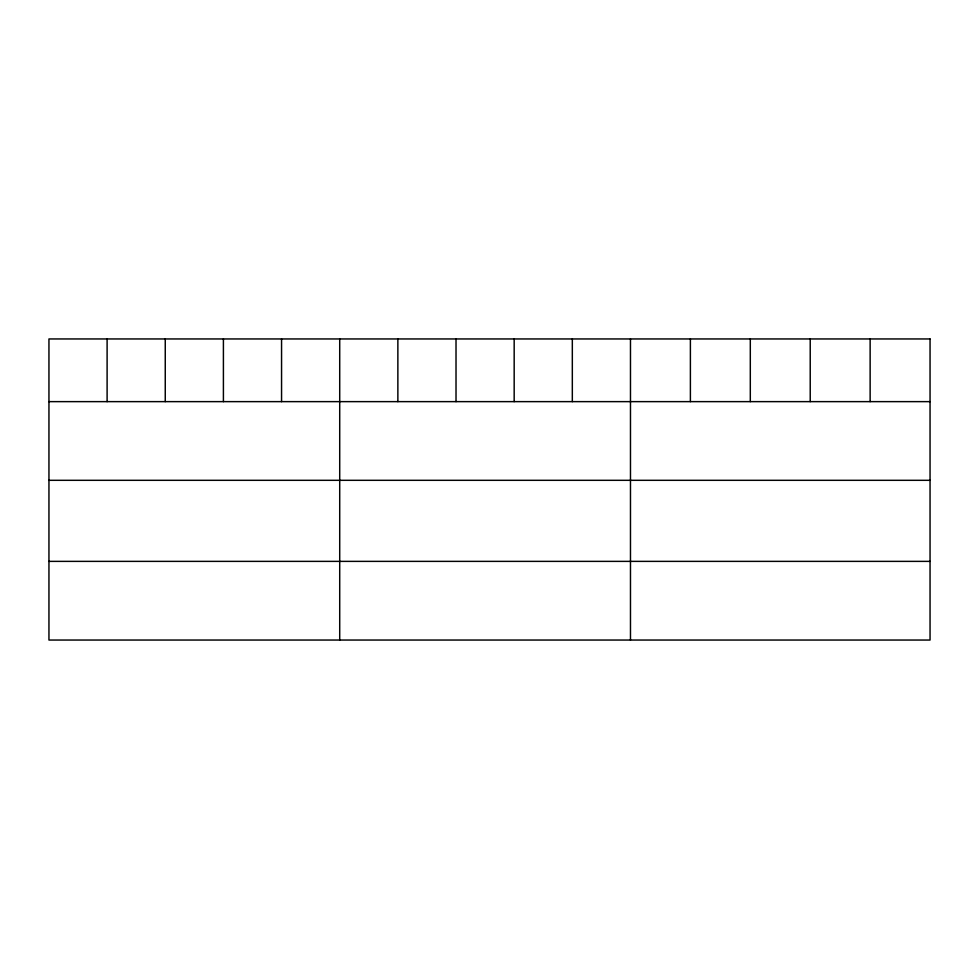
<?xml version="1.0" encoding="UTF-8"?>
<svg xmlns="http://www.w3.org/2000/svg" width="979" height="979" viewBox="0 0 979 979"><rect width="100%" height="100%" fill="white"/><g stroke="black" fill="none" stroke-linecap="round" stroke-linejoin="round"><path stroke-width="1.47" d="M48.95 401.635L930.05 401.635M48.95 480.31L930.05 480.31M48.95 561.371L930.05 561.371M870.135 338.954L870.135 401.635M810.22 338.954L810.22 401.635M750.306 338.954L750.306 401.635M690.391 338.954L690.391 401.635M630.476 338.954L630.476 640.046M572.323 338.954L572.323 401.635M514.171 338.954L514.171 401.635M456.018 338.954L456.018 401.635M397.866 338.954L397.866 401.635M339.713 338.954L339.713 640.046M281.56 338.954L281.56 401.635M223.408 338.954L223.408 401.635M165.255 338.954L165.255 401.635M107.103 338.954L107.103 401.635M930.05 338.954L48.95 338.954L48.95 640.046L930.05 640.046L930.05 338.954"/></g></svg>
